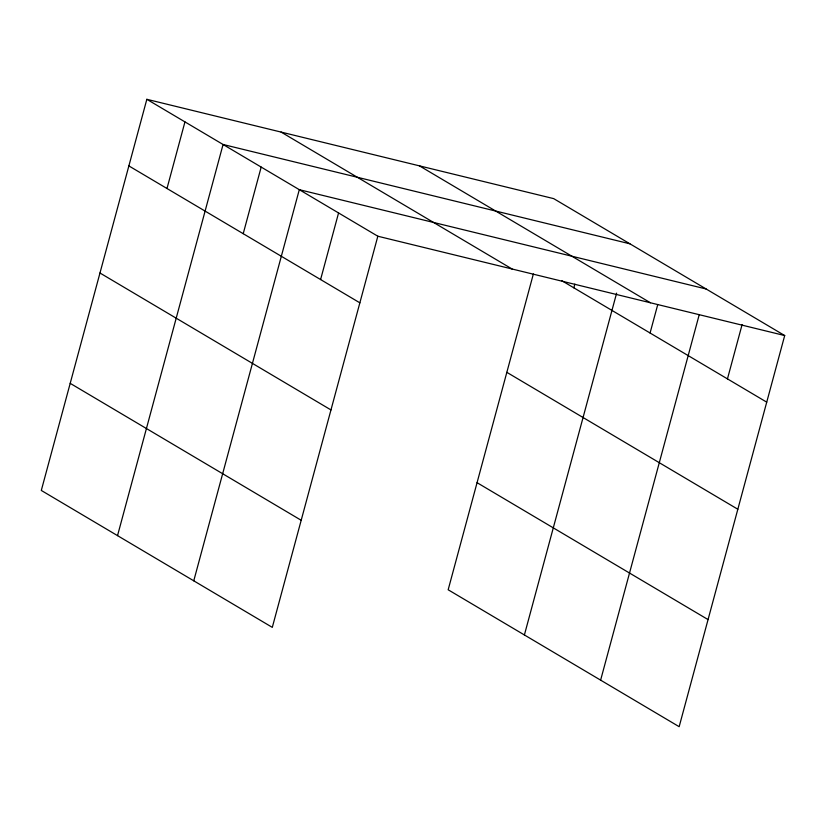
<?xml version="1.0" encoding="UTF-8"?>
<svg xmlns="http://www.w3.org/2000/svg" width="826" height="826" viewBox="0 0 826 826"><rect width="100%" height="100%" fill="white"/><g stroke="black" fill="none" stroke-linecap="round" stroke-linejoin="round"><path stroke-width="1.24" d="M146.842 99.306L41.3 490.448L272.301 627.368L377.833 236.226L146.842 99.306L553.699 198.632L784.7 335.552L679.158 726.694L448.167 589.774L533.379 273.953M166.986 188.504L184.952 121.897M117.529 535.63L223.072 144.488L629.928 243.815M243.216 233.686L261.181 167.079M193.759 580.823L299.301 189.681L706.158 288.997M320.591 279.56L338.567 212.953M573.843 287.82L574.844 284.123M524.396 634.957L616.619 293.147M650.072 333.012L657.733 304.639M600.626 680.139L699.168 314.902M727.458 378.876L742.099 324.608M377.833 236.226L784.7 335.552M419.432 165.85L650.434 302.781M561.866 280.726L766.724 402.159M281.098 132.077L512.099 269.008M506.834 372.33L737.835 509.25M128.866 165.912L359.868 302.832M477.056 482.673L708.058 619.593M99.967 273.003L330.968 409.933M70.2 383.347L301.191 520.277"/></g></svg>
